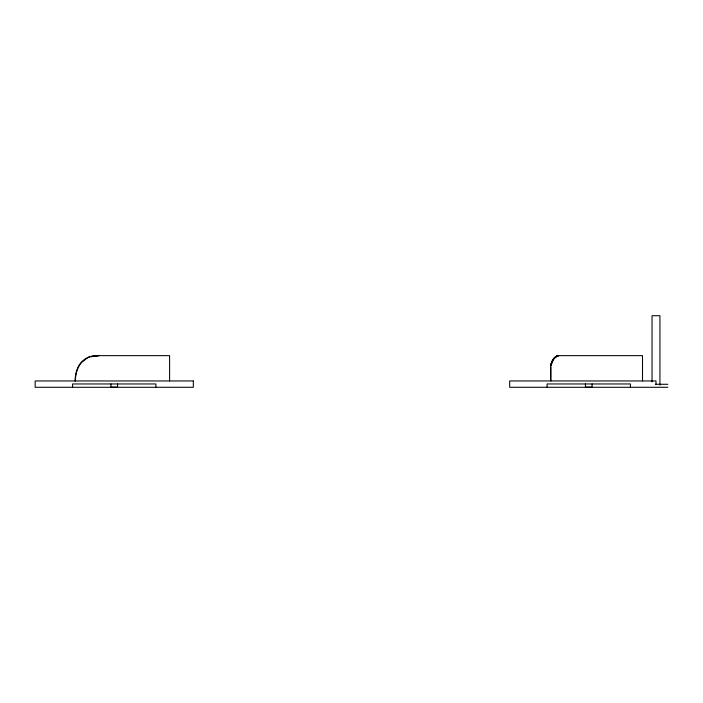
<?xml version="1.0" encoding="UTF-8"?>
<svg xmlns="http://www.w3.org/2000/svg" width="703" height="703" viewBox="0 0 703 703"><rect width="100%" height="100%" fill="white"/><g stroke="black" fill="none" stroke-linecap="round" stroke-linejoin="round"><path stroke-width="1.05" d="M550.774 367.107L550.757 380.956L550.757 365.586C551.266 361.395 553.692 356.966 557.936 355.648L642.507 355.648L642.507 380.956M551.486 363.996L550.783 365.534M551.952 363.24L552.18 362.511L551.477 362.511M552.18 361.808L551.249 363.24M552.734 361.122L553.068 360.463L552.373 360.463M552.479 361.122L553.569 359.242M553.164 360.288L553.428 359.839L552.743 359.839M554.456 358.152L555.607 357.098M555.265 357.599L555.704 357.221L555.019 357.221M555.994 356.816L558.358 355.648M556.24 356.816L557.4 356.14L556.706 356.14M556.838 356.14L554.632 357.669L552.637 360.244L551.205 363.996L550.924 365.534L551.477 365.534M556.987 356.07L558.077 355.648M557.461 356.113L558.648 355.648M91.539 356.711L92.401 356.439M91.812 356.702L92.699 356.439M93.85 356.096L98.446 355.648M94.237 356.096L99.193 355.648M97.278 355.648C89.773 355.402 82.181 359.312 78.666 366.061A25.264 18.999 90 0 0 76.838 370.156L76.372 371.615A25.273 17.918 -90 0 0 75.116 380.921L75.107 380.956M557.312 355.867L558.015 355.867M556.126 356.456L556.811 356.456M554.509 357.669L555.185 357.669L554.026 358.152M553.569 358.679L554.245 358.679M553.138 359.242L553.823 359.242M551.75 361.808L552.444 361.808M551.055 363.996L551.758 363.996M550.888 364.752L551.6 364.752M655.416 384.277L667.841 384.277M667.841 387.283L509.684 387.283L509.675 380.956L655.987 380.956L655.987 384.277M659.941 385.112L659.941 315.717L652.05 315.717L652.033 381.861M630.424 387.283L630.424 383.961L547.101 383.961L547.101 387.283M592.084 383.961L592.084 387.125L585.45 387.125L585.441 383.961M169.599 380.956L169.599 355.648L96.979 355.648L90.529 356.597A21.222 18.876 -90 0 0 87.427 357.845L81.513 362.493A25.29 19.939 -90 0 0 79.026 366.061L78.341 367.379A25.194 18.849 -90 0 0 76.311 373.108L75.986 374.637A24.869 17.531 90 0 0 75.414 380.921M155.899 387.283L155.899 383.961L72.576 383.961L72.576 387.283M117.559 383.961L117.559 387.125L110.925 387.125L110.916 383.961M193.316 380.956L35.159 380.956L35.15 387.283L193.316 387.283L193.325 380.956"/></g></svg>
